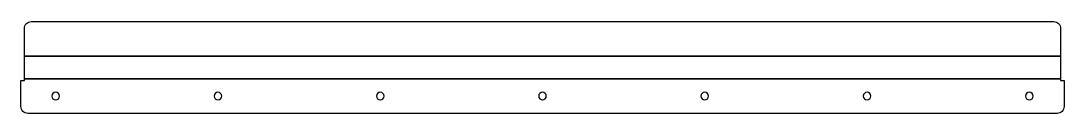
# Model space of a CAD drawing. Header units: millimetres. Extents: x -3 to 447, y 0 to 40.
import ezdxf

# ---------------------------------------------------------------- set-up
doc = ezdxf.new("R2010")
doc.units = ezdxf.units.MM

msp = doc.modelspace()

# ---------------------------------------------------------------- linework, layer by layer
at = {"layer": 'BEND'}
for p, q in [((445.5, 24.85), (-1.5, 24.85)), ((-1.5, 14.95), (445.5, 14.95))]:
    msp.add_line(p, q, dxfattribs=at)
at = {"layer": 'BEND_EXTENT'}
for p, q in [((-1.5, 24.98), (445.5, 24.98)), ((445.5, 24.73), (-1.5, 24.73)), ((-1.5, 15.08), (445.5, 15.08)), ((445.5, 14.83), (-1.5, 14.83))]:
    msp.add_line(p, q, dxfattribs=at)
at = {"layer": 'INTERIOR_PROFILES', "extrusion": (0, 0, -1)}
for centre in [(-12, 7.5), (-82, 7.5), (-152, 7.5), (-222, 7.5), (-292, 7.5), (-362, 7.5), (-432, 7.5)]:
    msp.add_circle(centre, 1.65, dxfattribs=at)
at = {"layer": 'OUTER_PROFILES'}
msp.add_lwpolyline([(445.5, 36.8), (445.5, 14.33), (447, 14.33), (447, 3, -0.414214), (444, 0), (0, 0, -0.414214), (-3, 3), (-3, 14.33), (-1.5, 14.33), (-1.5, 36.8, -0.414214), (1.5, 39.8), (442.5, 39.8, -0.414214)], format="xyb", close=True, dxfattribs=at)

doc.saveas('drawing.dxf')
